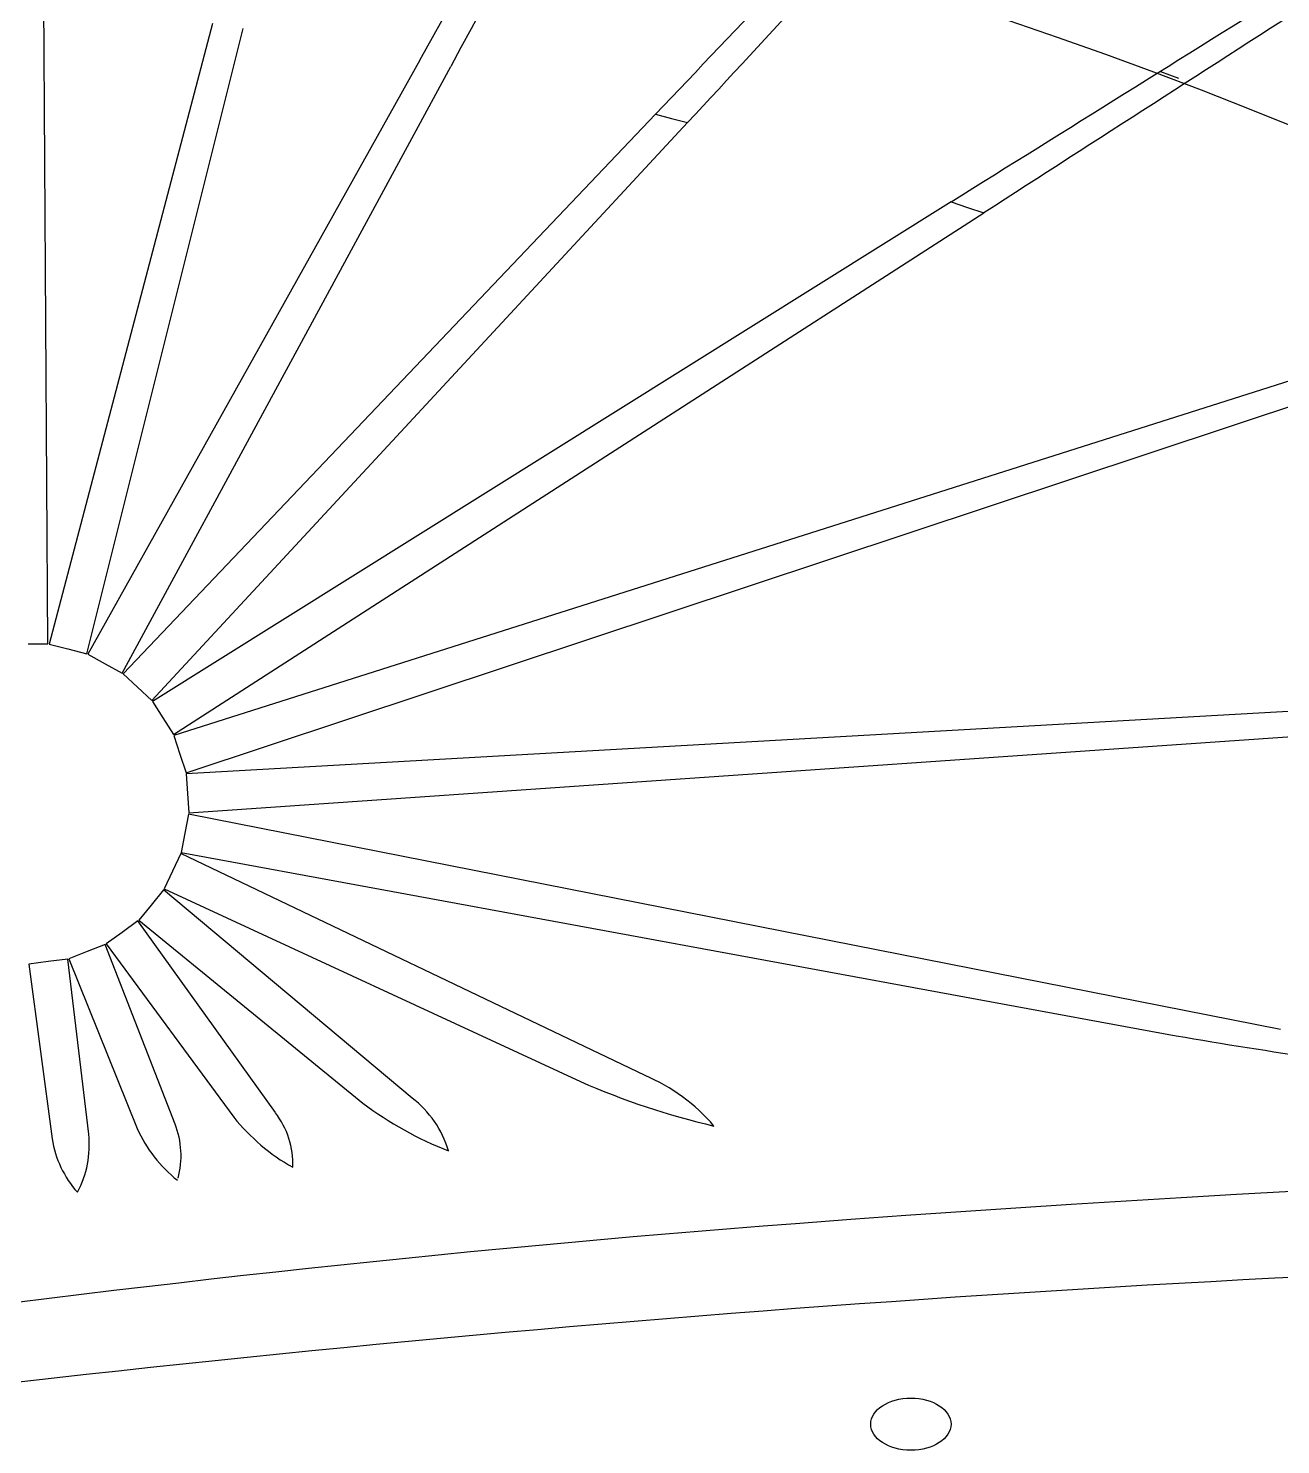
# Model space of a CAD drawing. Extents: x 398 to 508, y 628 to 778.
# Drawn here: x 448.29 to 456.09, y 676.49 to 685.3 of the extents above; entities that cross this region are included whole.
import ezdxf

# ---------------------------------------------------------------- set-up
doc = ezdxf.new("R2010")
doc.units = 0
doc.header["$MEASUREMENT"] = 0
doc.layers.add('1', color=4, linetype='Continuous')

# ---------------------------------------------------------------- blocks, each defined once
blk = doc.blocks.new('2013GLEAM')
at = {"layer": '1', "color": 3, "linetype": 'Continuous'}
for p, q in [((52.651, 41.6456), (53.6522, 43.437)), ((50.3376, 38.0116), (50.312, 42.0111)), ((51.3625, 41.8725), (50.3445, 38.0107)), ((50.5805, 37.9502), (51.5534, 41.8428)), ((52.651, 41.6456), (50.587, 37.9476)), ((50.8005, 37.8302), (52.8448, 41.606)), ((57.26, 41.5748), (57.3722, 41.5329)), ((54.1187, 41.3086), (50.8061, 37.8261)), ((50.9837, 37.6593), (54.3183, 41.2562)), ((54.1187, 41.3086), (54.219, 41.2825)), ((54.219, 41.2825), (54.3183, 41.2562)), ((55.9577, 40.7632), (50.9882, 37.6539)), ((55.9577, 40.7632), (56.0604, 40.7286)), ((56.0604, 40.7286), (56.1615, 40.694)), ((51.1187, 37.4483), (56.1615, 40.694)), ((58.4746, 39.7791), (51.1217, 37.4419)), ((51.197, 37.2102), (58.6687, 39.691)), ((50.2158, 38.0116), (50.3376, 38.0116)), ((50.3445, 38.0107), (50.4625, 37.9804)), ((50.4625, 37.9804), (50.5805, 37.9502)), ((50.587, 37.9476), (50.6937, 37.8889)), ((50.6937, 37.8889), (50.8005, 37.8302)), ((50.8061, 37.8261), (50.8949, 37.7427)), ((62.0875, 37.8184), (51.1983, 37.2034)), ((50.8949, 37.7427), (50.9837, 37.6593)), ((51.2136, 36.9602), (62.2324, 37.7244)), ((50.9882, 37.6539), (51.0535, 37.5511)), ((51.0535, 37.5511), (51.1187, 37.4483)), ((51.1217, 37.4419), (51.1593, 37.3261)), ((51.1593, 37.3261), (51.197, 37.2102)), ((51.1983, 37.2034), (51.2059, 37.0818)), ((51.2059, 37.0818), (51.2136, 36.9602)), ((51.2132, 36.9532), (51.1903, 36.8336)), ((58.0086, 35.6118), (51.2132, 36.9532)), ((51.1903, 36.8336), (51.1675, 36.714)), ((51.1653, 36.7073), (51.1135, 36.5971)), ((54.0542, 35.3252), (51.1653, 36.7073)), ((51.1675, 36.714), (57.3588, 35.574)), ((51.1135, 36.5971), (51.0616, 36.4869)), ((51.0579, 36.481), (50.9802, 36.3871)), ((52.6034, 35.1856), (51.0579, 36.481)), ((51.0616, 36.4869), (53.6515, 35.2884)), ((50.9802, 36.3871), (50.9026, 36.2933)), ((50.8975, 36.2885), (50.7989, 36.2169)), ((51.753, 35.095), (50.8975, 36.2885)), ((50.9026, 36.2933), (52.298, 35.1538)), ((50.6943, 36.1419), (50.581, 36.0971)), ((51.1285, 35.0242), (50.6943, 36.1419)), ((50.7989, 36.2169), (50.7004, 36.1453)), ((50.7004, 36.1453), (51.495, 35.0662)), ((50.461, 36.0505), (50.3401, 36.0352)), ((50.5916, 34.9605), (50.461, 36.0505)), ((50.581, 36.0971), (50.4678, 36.0522)), ((50.4678, 36.0522), (50.8935, 34.9966)), ((50.3401, 36.0352), (50.2193, 36.0199)), ((50.2193, 36.0199), (50.3637, 34.9326))]:
    blk.add_line(p, q, dxfattribs=at)
for centre, radius, start, end in [((47.1826, 14.5805), 31.6878, 44.69289, 128.09165), ((526585.5442, -284648.3553), 598569.1753, 151.6000313439, 151.6004384621), ((398840.27, -379654.087), 550635.0769, 136.404308158, 136.404786723), ((333909.5771, -309160.5463), 455044.0512, 137.194951048, 137.19552454), ((-1088.0039, 1875.4819), 2162.138, 301.9438648, 302.0788222), ((47.1712, 14.7018), 28.6822, 45.42759, 127.71019), ((331359.3009, -514264.1293), 611777.1011, 122.7882170216, 122.7886873817), ((62.5642, 65.43), 30.3064, 260.10992, 263.49944), ((55.5767, 39.6857), 4.8003, 246.35526, 256.8223), ((53.6139, 34.2744), 1.1393, 40.33012, 67.26575), ((52.2203, 34.6795), 0.6348, 16.24592, 52.87574), ((51.339, 34.7761), 0.5225, 357.67811, 37.60231), ((53.6402, 36.9339), 2.2293, 232.98343, 248.68129), ((51.6617, 35.3351), 0.8394, 203.77489, 231.96092), ((50.6274, 34.826), 0.5389, 345.03021, 21.58233), ((52.476, 35.8492), 1.2551, 218.59668, 240.66486), ((51.0046, 35.0323), 0.6486, 188.84027, 221.85109), ((49.9735, 34.8933), 0.6218, 331.81147, 6.20228), ((64.4177, -91.4128), 125.6423, 82.681808, 94.303106), ((64.3477, -90.5959), 124.8225, 94.299202, 100.218997)]:
    blk.add_arc(centre, radius, start, end, dxfattribs=at)
at = {"layer": '1', "color": 2, "linetype": 'Continuous'}
for centre, radius, start, end in [((65.2463, -100.0619), 134.8563, 85.023396, 94.361586), ((62.4381, -63.2431), 97.9305, 94.361586, 101.960907)]:
    blk.add_arc(centre, radius, start, end, dxfattribs=at)
at = {"layer": '1', "color": 2}
blk.add_ellipse((55.7077, 33.1565), major_axis=(-0.25, 0), ratio=0.649149, dxfattribs=at)

msp = doc.modelspace()

# ---------------------------------------------------------------- block references
at = {"layer": '1'}
msp.add_blockref('2013GLEAM', (398.077, 643.4604), dxfattribs=at)

doc.saveas('drawing.dxf')
